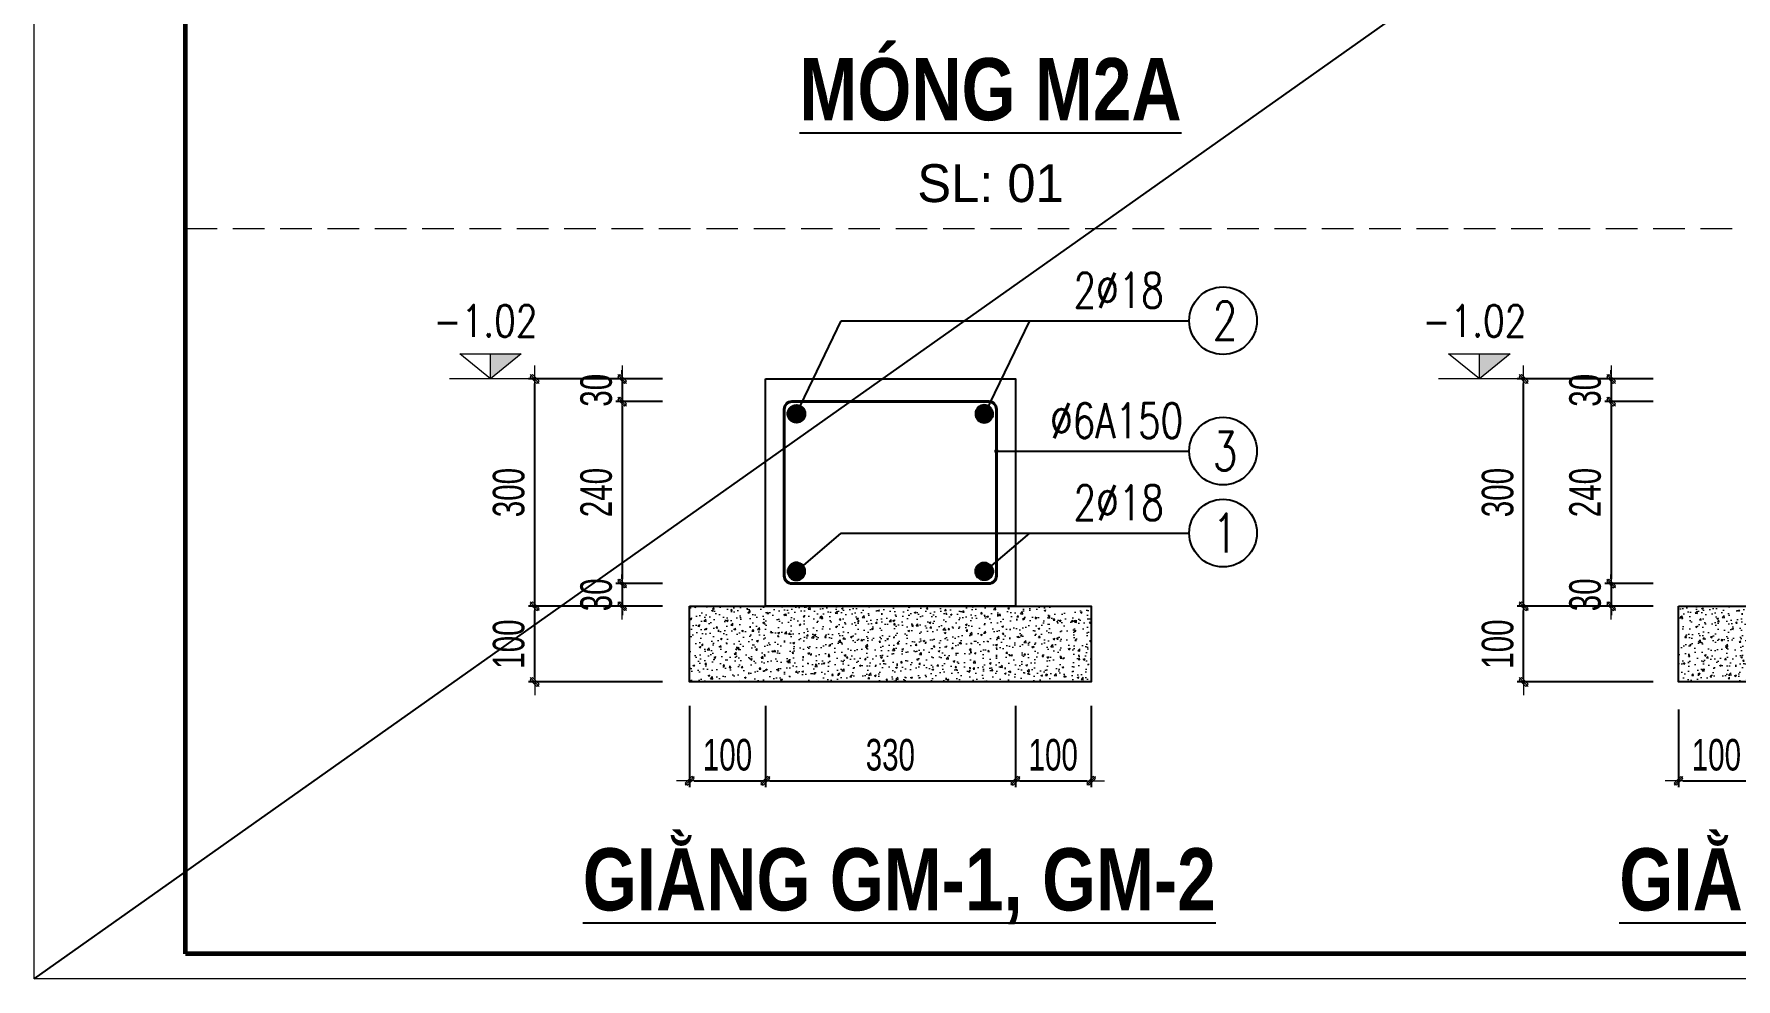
# Model space of a CAD drawing. Header units: millimetres. Extents: x -182770 to 489476, y -561170 to -280028.
# Drawn here: x -50050 to -43310, y -527439 to -523697 of the extents above; entities that cross this region are included whole.
import ezdxf
from ezdxf.enums import TextEntityAlignment as Align

# ---------------------------------------------------------------- set-up
doc = ezdxf.new("R2010")
doc.units = ezdxf.units.MM
doc.header["$MEASUREMENT"] = 0
doc.header["$PDMODE"] = 32
doc.linetypes.add('HIDDEN', pattern=[0.375, 0.25, -0.125])
doc.layers.get('Defpoints').update_dxf_attribs({"color": 1})
doc.layers.add('KCS_Plotter', color=11, linetype='Continuous', plot=False)
for name, color, linetype, lineweight in [('Khungten_LCDI', 7, 'Continuous', 5), ('LC Dim', 8, 'Continuous', 18), ('LC Hatch', 252, 'Continuous', 9), ('LC MANH DUT', 35, 'HIDDEN', 5), ('LC Net dam2', 6, 'Continuous', 40), ('LC Net dam3', 1, 'Continuous', 60), ('LC Net thay', 63, 'Continuous', 25), ('LC Text1', 3, 'Continuous', 20), ('LC Text2', 7, 'Continuous', 25)]:
    doc.layers.add(name, color=color, linetype=linetype, lineweight=lineweight)
doc.styles.add('HOATBIF', font='hoatbif.shx', dxfattribs={"width": 0.7})
doc.styles.add('Khungten', font='VHAVAN.TTF', dxfattribs={"width": 0.9, "height": 5000})
doc.styles.add('LC 1', font='VHAVANB.TTF')
doc.styles.add('LC 3', font='vnsimli.shx', dxfattribs={"width": 0.75})
doc.styles.add('LC3', font='VHARIALB.TTF', dxfattribs={"width": 0.8})
doc.styles.add('T1', font='Vnsimli.shx', dxfattribs={"width": 0.8})
doc.styles.add('Title', font='VHBLACK.TTF', dxfattribs={"width": 0.8})
doc.dimstyles.new('1-100(1-50)', dxfattribs={"dimscale": 50, "dimtxt": 2.5, "dimasz": 0.35, "dimexe": 0.5, "dimexo": 0, "dimgap": 0.8, "dimtad": 1, "dimdec": 0, "dimzin": 0, "dimdsep": 46, "dimtxsty": 'HOATBIF', "dimblk1": 'DOT', "dimblk2": 'DOT', "dimsah": 1, "dimcen": -1, "dimdle": 1, "dimclrd": 256, "dimclre": 256, "dimclrt": 4, "dimadec": 3, "dimazin": 2, "dimtfac": 0.333333, "dimtdec": 0, "dimtix": 1, "dimtmove": 2, "dimatfit": 3, "dimldrblk": 'DOT', "dimfxl": 1, "dimtvp": 0.833333, "dimtolj": 1, "dimtzin": 0, "dimarcsym": 0})

# ---------------------------------------------------------------- blocks, each defined once
blk = doc.blocks.new('DOT')
at = {"layer": 'LC Dim'}
blk.add_line((-3, 0), (3, 0), dxfattribs=at)
at = {"layer": 'LC Dim', "color": 4}
blk.add_line((-1, -1), (1, 1), dxfattribs=at)
blk.add_lwpolyline([(0.5, 1), (-1, -0.5), (-0.5, -1), (1, 0.5)], close=True, dxfattribs=at)
blk = doc.blocks.new('*D685')
at = {"layer": 'Defpoints', "color": 0, "ltscale": 2, "transparency": 16777216}
for p in [(-43537, -526371.4), (-43237, -526371.4), (-43237, -526654.3)]:
    blk.add_point(p, dxfattribs=at)
at = {"layer": 'LC Dim', "lineweight": -2, "ltscale": 2, "transparency": 16777216}
for p, q in [((-43537, -526371.4), (-43537, -526679.3)), ((-43237, -526371.4), (-43237, -526679.3)), ((-43519.5, -526654.3), (-43254.5, -526654.3))]:
    blk.add_line(p, q, dxfattribs=at)
at = {"layer": 'LC Dim', "lineweight": -2, "ltscale": 2, "transparency": 16777216, "xscale": 17.5, "yscale": 17.5, "zscale": 17.5, "rotation": 180}
blk.add_blockref('DOT', (-43537, -526654.3), dxfattribs=at)
at = {"layer": 'LC Dim', "lineweight": -2, "ltscale": 2, "transparency": 16777216, "xscale": 17.5, "yscale": 17.5, "zscale": 17.5}
blk.add_blockref('DOT', (-43237, -526654.3), dxfattribs=at)
at = {"layer": 'LC Dim', "color": 4, "ltscale": 2, "transparency": 16777216, "insert": (-43387, -526551.8), "char_height": 125, "attachment_point": 5, "style": 'HOATBIF'}
blk.add_mtext('\\A1;100', dxfattribs=at)
blk = doc.blocks.new('_Dot')
at = {"color": 0, "linetype": 'ByBlock', "lineweight": -2}
blk.add_line((-0.5, 0), (-1, 0), dxfattribs=at)
at = {"color": 0, "linetype": 'ByBlock', "const_width": 0.5}
blk.add_lwpolyline([(-0.25, 0, 1), (0.25, 0, 1)], format="xyb", close=True, dxfattribs=at)
blk = doc.blocks.new('*D688')
at = {"layer": 'Defpoints', "color": 0, "ltscale": 2, "transparency": 16777216}
for p in [(-44150.4, -525962.9), (-43636.8, -525962.9), (-43636.8, -526262.9)]:
    blk.add_point(p, dxfattribs=at)
at = {"layer": 'LC Dim', "lineweight": -2, "ltscale": 2, "transparency": 16777216}
for p, q in [((-43636.8, -525962.9), (-44175.4, -525962.9)), ((-44150.4, -526245.4), (-44150.4, -525980.4)), ((-43636.8, -526262.9), (-44175.4, -526262.9))]:
    blk.add_line(p, q, dxfattribs=at)
at = {"layer": 'LC Dim', "lineweight": -2, "ltscale": 2, "transparency": 16777216, "xscale": 17.5, "yscale": 17.5, "zscale": 17.5}
for p, rotation in [((-44150.4, -525962.9), 90), ((-44150.4, -526262.9), 270)]:
    blk.add_blockref('DOT', p, dxfattribs=dict(at, rotation=rotation))
at = {"layer": 'LC Dim', "color": 4, "ltscale": 2, "transparency": 16777216, "insert": (-44252.9, -526112.9), "char_height": 125, "attachment_point": 5, "rotation": 90, "style": 'HOATBIF'}
blk.add_mtext('\\A1;100', dxfattribs=at)
blk = doc.blocks.new('*D689')
at = {"layer": 'Defpoints', "color": 0, "ltscale": 2, "transparency": 16777216}
for p in [(-44150.4, -525062.9), (-43636.8, -525062.9), (-43636.8, -525962.9)]:
    blk.add_point(p, dxfattribs=at)
at = {"layer": 'LC Dim', "lineweight": -2, "ltscale": 2, "transparency": 16777216}
for p, q in [((-43636.8, -525062.9), (-44175.4, -525062.9)), ((-44150.4, -525945.4), (-44150.4, -525080.4)), ((-43636.8, -525962.9), (-44175.4, -525962.9))]:
    blk.add_line(p, q, dxfattribs=at)
at = {"layer": 'LC Dim', "lineweight": -2, "ltscale": 2, "transparency": 16777216, "xscale": 17.5, "yscale": 17.5, "zscale": 17.5}
for p, rotation in [((-44150.4, -525062.9), 90), ((-44150.4, -525962.9), 270)]:
    blk.add_blockref('DOT', p, dxfattribs=dict(at, rotation=rotation))
at = {"layer": 'LC Dim', "color": 4, "ltscale": 2, "transparency": 16777216, "insert": (-44252.9, -525512.9), "char_height": 125, "attachment_point": 5, "rotation": 90, "style": 'HOATBIF'}
blk.add_mtext('\\A1;300', dxfattribs=at)
blk = doc.blocks.new('*D690')
at = {"layer": 'Defpoints', "color": 0, "ltscale": 2, "transparency": 16777216}
for p in [(-43636.8, -525062.9), (-43804, -525152.9), (-43636.8, -525152.9)]:
    blk.add_point(p, dxfattribs=at)
at = {"layer": 'LC Dim', "lineweight": -2, "ltscale": 2, "transparency": 16777216}
for p, q in [((-43804, -525045.4), (-43804, -525027.9)), ((-43636.8, -525062.9), (-43829, -525062.9)), ((-43804, -525062.9), (-43804, -525152.9)), ((-43636.8, -525152.9), (-43829, -525152.9)), ((-43804, -525170.4), (-43804, -525187.9))]:
    blk.add_line(p, q, dxfattribs=at)
at = {"layer": 'LC Dim', "lineweight": -2, "ltscale": 2, "transparency": 16777216, "xscale": 17.5, "yscale": 17.5, "zscale": 17.5}
for p, rotation in [((-43804, -525062.9), 270), ((-43804, -525152.9), 90)]:
    blk.add_blockref('DOT', p, dxfattribs=dict(at, rotation=rotation))
at = {"layer": 'LC Dim', "color": 4, "ltscale": 2, "transparency": 16777216, "insert": (-43906.5, -525107.9), "char_height": 125, "attachment_point": 5, "rotation": 90, "style": 'HOATBIF'}
blk.add_mtext('\\A1;30', dxfattribs=at)
blk = doc.blocks.new('*D691')
at = {"layer": 'Defpoints', "color": 0, "ltscale": 2, "transparency": 16777216}
for p in [(-43636.8, -525152.9), (-43804, -525872.9), (-43636.8, -525872.9)]:
    blk.add_point(p, dxfattribs=at)
at = {"layer": 'LC Dim', "lineweight": -2, "ltscale": 2, "transparency": 16777216}
for p, q in [((-43636.8, -525152.9), (-43829, -525152.9)), ((-43804, -525170.4), (-43804, -525855.4)), ((-43636.8, -525872.9), (-43829, -525872.9))]:
    blk.add_line(p, q, dxfattribs=at)
at = {"layer": 'LC Dim', "lineweight": -2, "ltscale": 2, "transparency": 16777216, "xscale": 17.5, "yscale": 17.5, "zscale": 17.5}
for p, rotation in [((-43804, -525152.9), 90), ((-43804, -525872.9), 270)]:
    blk.add_blockref('DOT', p, dxfattribs=dict(at, rotation=rotation))
at = {"layer": 'LC Dim', "color": 4, "ltscale": 2, "transparency": 16777216, "insert": (-43906.5, -525512.9), "char_height": 125, "attachment_point": 5, "rotation": 90, "style": 'HOATBIF'}
blk.add_mtext('\\A1;240', dxfattribs=at)
blk = doc.blocks.new('*D692')
at = {"layer": 'Defpoints', "color": 0, "ltscale": 2, "transparency": 16777216}
for p in [(-43636.8, -525872.9), (-43804, -525962.9), (-43636.8, -525962.9)]:
    blk.add_point(p, dxfattribs=at)
at = {"layer": 'LC Dim', "lineweight": -2, "ltscale": 2, "transparency": 16777216}
for p, q in [((-43804, -525855.4), (-43804, -525837.9)), ((-43636.8, -525872.9), (-43829, -525872.9)), ((-43804, -525872.9), (-43804, -525962.9)), ((-43636.8, -525962.9), (-43829, -525962.9)), ((-43804, -525980.4), (-43804, -525997.9))]:
    blk.add_line(p, q, dxfattribs=at)
at = {"layer": 'LC Dim', "lineweight": -2, "ltscale": 2, "transparency": 16777216, "xscale": 17.5, "yscale": 17.5, "zscale": 17.5}
for p, rotation in [((-43804, -525872.9), 270), ((-43804, -525962.9), 90)]:
    blk.add_blockref('DOT', p, dxfattribs=dict(at, rotation=rotation))
at = {"layer": 'LC Dim', "color": 4, "ltscale": 2, "transparency": 16777216, "insert": (-43906.5, -525917.9), "char_height": 125, "attachment_point": 5, "rotation": 90, "style": 'HOATBIF'}
blk.add_mtext('\\A1;30', dxfattribs=at)
blk = doc.blocks.new('TIEUDE1')
at = {"layer": 'LC Text2', "color": 7, "style": 'LC 1'}
blk.add_attdef('TIªU§Ò', text='', height=5, dxfattribs=at).set_placement((0, 0), align=Align.BOTTOM_CENTER)
blk.add_attdef('TL', text='', height=3, dxfattribs=at).set_placement((0, -2), align=Align.TOP_CENTER)
blk = doc.blocks.new('Caodo1')
at = {"layer": 'LC Text1'}
blk.add_hatch(color=4, dxfattribs=at).paths.add_polyline_path([(0, 200), (0, 0), (243, 200)])
at = {"layer": 'LC Text1', "color": 4}
for p, q in [((0, 0), (0, 200)), ((324, 0), (-324, 0))]:
    blk.add_line(p, q, dxfattribs=at)
blk.add_lwpolyline([(-243, 200), (243, 200), (0, 0), (0, 0)], close=True, dxfattribs=at)
at = {"layer": 'LC Text1', "color": 4, "style": 'T1', "width": 0.8}
blk.add_attdef('%%P0,00', text='', height=250, dxfattribs=at).set_placement((-39, 460), align=Align.MIDDLE_CENTER)
blk = doc.blocks.new('theptron1')
at = {"layer": 'LC Net dam3'}
for p, q in [((-0.5, 0), (0.5, 0)), ((-0.35, 0.35), (0.35, -0.35)), ((0.35, 0.35), (-0.35, -0.35)), ((0, 0.5), (0, -0.5))]:
    blk.add_line(p, q, dxfattribs=at)
blk.add_circle((0, 0), 0.5, dxfattribs=at)
blk = doc.blocks.new('*D659')
at = {"layer": 'Defpoints', "color": 0, "ltscale": 2, "transparency": 16777216}
for p in [(-47453.4, -526357.4), (-47153.4, -526357.4), (-47153.4, -526654.3)]:
    blk.add_point(p, dxfattribs=at)
at = {"layer": 'LC Dim', "lineweight": -2, "ltscale": 2, "transparency": 16777216}
for p, q in [((-47453.4, -526357.4), (-47453.4, -526679.3)), ((-47153.4, -526357.4), (-47153.4, -526679.3)), ((-47435.9, -526654.3), (-47170.9, -526654.3))]:
    blk.add_line(p, q, dxfattribs=at)
at = {"layer": 'LC Dim', "lineweight": -2, "ltscale": 2, "transparency": 16777216, "xscale": 17.5, "yscale": 17.5, "zscale": 17.5, "rotation": 180}
blk.add_blockref('DOT', (-47453.4, -526654.3), dxfattribs=at)
at = {"layer": 'LC Dim', "lineweight": -2, "ltscale": 2, "transparency": 16777216, "xscale": 17.5, "yscale": 17.5, "zscale": 17.5}
blk.add_blockref('DOT', (-47153.4, -526654.3), dxfattribs=at)
at = {"layer": 'LC Dim', "color": 4, "ltscale": 2, "transparency": 16777216, "insert": (-47303.4, -526551.8), "char_height": 125, "attachment_point": 5, "style": 'HOATBIF'}
blk.add_mtext('\\A1;100', dxfattribs=at)
blk = doc.blocks.new('*D660')
at = {"layer": 'Defpoints', "color": 0, "ltscale": 2, "transparency": 16777216}
for p in [(-47153.4, -526357.4), (-46163.4, -526357.4), (-46163.4, -526654.3)]:
    blk.add_point(p, dxfattribs=at)
at = {"layer": 'LC Dim', "lineweight": -2, "ltscale": 2, "transparency": 16777216}
for p, q in [((-47153.4, -526357.4), (-47153.4, -526679.3)), ((-46163.4, -526357.4), (-46163.4, -526679.3)), ((-47135.9, -526654.3), (-46180.9, -526654.3))]:
    blk.add_line(p, q, dxfattribs=at)
at = {"layer": 'LC Dim', "lineweight": -2, "ltscale": 2, "transparency": 16777216, "xscale": 17.5, "yscale": 17.5, "zscale": 17.5, "rotation": 180}
blk.add_blockref('DOT', (-47153.4, -526654.3), dxfattribs=at)
at = {"layer": 'LC Dim', "lineweight": -2, "ltscale": 2, "transparency": 16777216, "xscale": 17.5, "yscale": 17.5, "zscale": 17.5}
blk.add_blockref('DOT', (-46163.4, -526654.3), dxfattribs=at)
at = {"layer": 'LC Dim', "color": 4, "ltscale": 2, "transparency": 16777216, "insert": (-46658.4, -526551.8), "char_height": 125, "attachment_point": 5, "style": 'HOATBIF'}
blk.add_mtext('\\A1;330', dxfattribs=at)
blk = doc.blocks.new('*D661')
at = {"layer": 'Defpoints', "color": 0, "ltscale": 2, "transparency": 16777216}
for p in [(-46163.4, -526357.4), (-45863.4, -526357.4), (-45863.4, -526654.3)]:
    blk.add_point(p, dxfattribs=at)
at = {"layer": 'LC Dim', "lineweight": -2, "ltscale": 2, "transparency": 16777216}
for p, q in [((-46163.4, -526357.4), (-46163.4, -526679.3)), ((-45863.4, -526357.4), (-45863.4, -526679.3)), ((-46145.9, -526654.3), (-45880.9, -526654.3))]:
    blk.add_line(p, q, dxfattribs=at)
at = {"layer": 'LC Dim', "lineweight": -2, "ltscale": 2, "transparency": 16777216, "xscale": 17.5, "yscale": 17.5, "zscale": 17.5, "rotation": 180}
blk.add_blockref('DOT', (-46163.4, -526654.3), dxfattribs=at)
at = {"layer": 'LC Dim', "lineweight": -2, "ltscale": 2, "transparency": 16777216, "xscale": 17.5, "yscale": 17.5, "zscale": 17.5}
blk.add_blockref('DOT', (-45863.4, -526654.3), dxfattribs=at)
at = {"layer": 'LC Dim', "color": 4, "ltscale": 2, "transparency": 16777216, "insert": (-46013.4, -526551.8), "char_height": 125, "attachment_point": 5, "style": 'HOATBIF'}
blk.add_mtext('\\A1;100', dxfattribs=at)
blk = doc.blocks.new('*D662')
at = {"layer": 'Defpoints', "color": 0, "ltscale": 2, "transparency": 16777216}
for p in [(-48066.9, -525962.9), (-47560.3, -525962.9), (-47560.3, -526262.9)]:
    blk.add_point(p, dxfattribs=at)
at = {"layer": 'LC Dim', "lineweight": -2, "ltscale": 2, "transparency": 16777216}
for p, q in [((-47560.3, -525962.9), (-48091.9, -525962.9)), ((-48066.9, -526245.4), (-48066.9, -525980.4)), ((-47560.3, -526262.9), (-48091.9, -526262.9))]:
    blk.add_line(p, q, dxfattribs=at)
at = {"layer": 'LC Dim', "lineweight": -2, "ltscale": 2, "transparency": 16777216, "xscale": 17.5, "yscale": 17.5, "zscale": 17.5}
for p, rotation in [((-48066.9, -525962.9), 90), ((-48066.9, -526262.9), 270)]:
    blk.add_blockref('DOT', p, dxfattribs=dict(at, rotation=rotation))
at = {"layer": 'LC Dim', "color": 4, "ltscale": 2, "transparency": 16777216, "insert": (-48169.4, -526112.9), "char_height": 125, "attachment_point": 5, "rotation": 90, "style": 'HOATBIF'}
blk.add_mtext('\\A1;100', dxfattribs=at)
blk = doc.blocks.new('*D663')
at = {"layer": 'Defpoints', "color": 0, "ltscale": 2, "transparency": 16777216}
for p in [(-48066.9, -525062.9), (-47560.3, -525062.9), (-47560.3, -525962.9)]:
    blk.add_point(p, dxfattribs=at)
at = {"layer": 'LC Dim', "lineweight": -2, "ltscale": 2, "transparency": 16777216}
for p, q in [((-47560.3, -525062.9), (-48091.9, -525062.9)), ((-48066.9, -525945.4), (-48066.9, -525080.4)), ((-47560.3, -525962.9), (-48091.9, -525962.9))]:
    blk.add_line(p, q, dxfattribs=at)
at = {"layer": 'LC Dim', "lineweight": -2, "ltscale": 2, "transparency": 16777216, "xscale": 17.5, "yscale": 17.5, "zscale": 17.5}
for p, rotation in [((-48066.9, -525062.9), 90), ((-48066.9, -525962.9), 270)]:
    blk.add_blockref('DOT', p, dxfattribs=dict(at, rotation=rotation))
at = {"layer": 'LC Dim', "color": 4, "ltscale": 2, "transparency": 16777216, "insert": (-48169.4, -525512.9), "char_height": 125, "attachment_point": 5, "rotation": 90, "style": 'HOATBIF'}
blk.add_mtext('\\A1;300', dxfattribs=at)
blk = doc.blocks.new('*D664')
at = {"layer": 'Defpoints', "color": 0, "ltscale": 2, "transparency": 16777216}
for p in [(-47560.3, -525062.9), (-47720.4, -525152.9), (-47560.3, -525152.9)]:
    blk.add_point(p, dxfattribs=at)
at = {"layer": 'LC Dim', "lineweight": -2, "ltscale": 2, "transparency": 16777216}
for p, q in [((-47720.4, -525045.4), (-47720.4, -525027.9)), ((-47560.3, -525062.9), (-47745.4, -525062.9)), ((-47720.4, -525062.9), (-47720.4, -525152.9)), ((-47560.3, -525152.9), (-47745.4, -525152.9)), ((-47720.4, -525170.4), (-47720.4, -525187.9))]:
    blk.add_line(p, q, dxfattribs=at)
at = {"layer": 'LC Dim', "lineweight": -2, "ltscale": 2, "transparency": 16777216, "xscale": 17.5, "yscale": 17.5, "zscale": 17.5}
for p, rotation in [((-47720.4, -525062.9), 270), ((-47720.4, -525152.9), 90)]:
    blk.add_blockref('DOT', p, dxfattribs=dict(at, rotation=rotation))
at = {"layer": 'LC Dim', "color": 4, "ltscale": 2, "transparency": 16777216, "insert": (-47822.9, -525107.9), "char_height": 125, "attachment_point": 5, "rotation": 90, "style": 'HOATBIF'}
blk.add_mtext('\\A1;30', dxfattribs=at)
blk = doc.blocks.new('*D665')
at = {"layer": 'Defpoints', "color": 0, "ltscale": 2, "transparency": 16777216}
for p in [(-47560.3, -525152.9), (-47720.4, -525872.9), (-47560.3, -525872.9)]:
    blk.add_point(p, dxfattribs=at)
at = {"layer": 'LC Dim', "lineweight": -2, "ltscale": 2, "transparency": 16777216}
for p, q in [((-47560.3, -525152.9), (-47745.4, -525152.9)), ((-47720.4, -525170.4), (-47720.4, -525855.4)), ((-47560.3, -525872.9), (-47745.4, -525872.9))]:
    blk.add_line(p, q, dxfattribs=at)
at = {"layer": 'LC Dim', "lineweight": -2, "ltscale": 2, "transparency": 16777216, "xscale": 17.5, "yscale": 17.5, "zscale": 17.5}
for p, rotation in [((-47720.4, -525152.9), 90), ((-47720.4, -525872.9), 270)]:
    blk.add_blockref('DOT', p, dxfattribs=dict(at, rotation=rotation))
at = {"layer": 'LC Dim', "color": 4, "ltscale": 2, "transparency": 16777216, "insert": (-47822.9, -525512.9), "char_height": 125, "attachment_point": 5, "rotation": 90, "style": 'HOATBIF'}
blk.add_mtext('\\A1;240', dxfattribs=at)
blk = doc.blocks.new('*D666')
at = {"layer": 'Defpoints', "color": 0, "ltscale": 2, "transparency": 16777216}
for p in [(-47560.3, -525872.9), (-47720.4, -525962.9), (-47560.3, -525962.9)]:
    blk.add_point(p, dxfattribs=at)
at = {"layer": 'LC Dim', "lineweight": -2, "ltscale": 2, "transparency": 16777216}
for p, q in [((-47720.4, -525855.4), (-47720.4, -525837.9)), ((-47560.3, -525872.9), (-47745.4, -525872.9)), ((-47720.4, -525872.9), (-47720.4, -525962.9)), ((-47560.3, -525962.9), (-47745.4, -525962.9)), ((-47720.4, -525980.4), (-47720.4, -525997.9))]:
    blk.add_line(p, q, dxfattribs=at)
at = {"layer": 'LC Dim', "lineweight": -2, "ltscale": 2, "transparency": 16777216, "xscale": 17.5, "yscale": 17.5, "zscale": 17.5}
for p, rotation in [((-47720.4, -525872.9), 270), ((-47720.4, -525962.9), 90)]:
    blk.add_blockref('DOT', p, dxfattribs=dict(at, rotation=rotation))
at = {"layer": 'LC Dim', "color": 4, "ltscale": 2, "transparency": 16777216, "insert": (-47822.9, -525917.9), "char_height": 125, "attachment_point": 5, "rotation": 90, "style": 'HOATBIF'}
blk.add_mtext('\\A1;30', dxfattribs=at)
blk = doc.blocks.new('lcdi fix')
at = {"layer": 'Defpoints', "lineweight": 0}
blk.add_lwpolyline([(-1200, -14850), (-1200, 14850), (40800, 14850), (40800, -14850)], close=True, dxfattribs=at)
at = {"layer": 'Khungten_LCDI', "color": 5, "lineweight": 60}
blk.add_lwpolyline([(0, -14650), (0, 14650), (40600, 14650), (40600, -14650)], close=True, dxfattribs=at)
at = {"color": 7, "style": 'Khungten', "width": 0.8}
for tag, p in [('REVISION', (39499, -10746)), ('NGAYHT', (39546, -11609))]:
    blk.add_attdef(tag, text='', height=200, dxfattribs=at).set_placement(p, align=Align.CENTER)
at = {"layer": 'LC Text1', "color": 3, "style": 'LC 1', "width": 1.834006}
for tag, p, p2 in [('TENBANVE1', (36913, -8886), (40339, -8886)), ('TENBANVE2', (36913, -9562), (40339, -9562))]:
    blk.add_attdef(tag, text='', height=250, dxfattribs=at).set_placement(p, p2, align=Align.FIT)
at = {"layer": 'LC Text1', "style": 'Title', "width": 0.7}
blk.add_attdef('SOBANVE', text='', height=250, dxfattribs=at).set_placement((39562, -13896), align=Align.CENTER)

msp = doc.modelspace()

# ---------------------------------------------------------------- hatches: boundary and pattern name
at = {"layer": 'LC Hatch'}
h = msp.add_hatch(dxfattribs=at)
h.set_pattern_fill('AR-CONC', color=256, scale=10)
h.set_pattern_definition([(50, (-220499.62, -601926.537), (71.726018, -6.275213), [7.5, -82.5]), (355, (-220499.62, -601926.54), (-13.875133, 75.219213), [6, -66]), (100.4514, (-220493.64, -601927.06), (57.850938, 68.943954), [6.37402, -70.11421]), (46.1842, (-220499.62, -601906.54), (106.724105, -16.5519), [11.25, -123.75]), (96.6356, (-220490.72, -601907.92), (93.46627, 97.411787), [9.56103, -105.1713]), (351.1842, (-220499.62, -601906.54), (93.466195, 97.41186), [9, -99]), (21, (-220489.62, -601911.537), (59.690705, -40.261889), [7.5, -82.5]), (326, (-220489.62, -601911.54), (24.331533, 72.515005), [6, -66]), (71.4514, (-220484.644, -601914.89), (84.022263, 32.25305), [6.37402, -70.11421]), (37.5, (-220499.618, -601926.537), (1.2159855, 33.2893854), [0, -65.2, 0, -67, 0, -66.25]), (7.5, (-220499.62, -601926.537), (26.306954, 39.441171), [0, -38.2, 0, -63.7, 0, -25.25]), (327.5, (-220521.918, -601926.537), (53.3822436, -2.255487), [0, -25, 0, -78, 0, -103.5]), (317.5, (-220531.92, -601926.537), (58.318617, 10.010498), [0, -32.5, 0, -51.8, 0, -73.5])])
h.paths.add_polyline_path([(-45863.4, -526262.9), (-45863.4, -525962.9), (-47453.4, -525962.9), (-47453.4, -526262.9)])
h = msp.add_hatch(dxfattribs=at)
h.set_pattern_fill('AR-CONC', color=256, scale=10)
h.set_pattern_definition([(50, (-217093.2, -601926.537), (71.726018, -6.275213), [7.5, -82.5]), (355, (-217093.2, -601926.54), (-13.875133, 75.219213), [6, -66]), (100.4514, (-217087.22, -601927.06), (57.850938, 68.943954), [6.37402, -70.11421]), (46.1842, (-217093.2, -601906.54), (106.724105, -16.5519), [11.25, -123.75]), (96.6356, (-217084.3, -601907.92), (93.46627, 97.411787), [9.56103, -105.1713]), (351.1842, (-217093.2, -601906.54), (93.466195, 97.41186), [9, -99]), (21, (-217083.2, -601911.537), (59.690705, -40.261889), [7.5, -82.5]), (326, (-217083.2, -601911.54), (24.331533, 72.515005), [6, -66]), (71.4514, (-217078.224, -601914.89), (84.022263, 32.25305), [6.37402, -70.11421]), (37.5, (-217093.198, -601926.537), (1.2159855, 33.2893854), [0, -65.2, 0, -67, 0, -66.25]), (7.5, (-217093.2, -601926.537), (26.306954, 39.441171), [0, -38.2, 0, -63.7, 0, -25.25]), (327.5, (-217115.498, -601926.537), (53.3822436, -2.255487), [0, -25, 0, -78, 0, -103.5]), (317.5, (-217125.5, -601926.537), (58.318617, 10.010498), [0, -32.5, 0, -51.8, 0, -73.5])])
h.paths.add_polyline_path([(-42277, -526262.9), (-42277, -525962.9), (-43537, -525962.9), (-43537, -526262.9)])

# ---------------------------------------------------------------- linework, layer by layer
at = {"layer": 'KCS_Plotter', "ltscale": 250}
msp.add_line((-50049.6, -527438.8), (-29049.6, -512588.8), dxfattribs=at)
at = {"layer": 'LC MANH DUT', "ltscale": 500}
msp.add_line((-49449.6, -524467.4), (-40688.3, -524467.4), dxfattribs=at)
at = {"layer": 'LC Net dam2'}
msp.add_lwpolyline([(-47078.4, -525842.9), (-47078.4, -525182.9, -0.414214), (-47048.4, -525152.9), (-46268.4, -525152.9, -0.414214), (-46238.4, -525182.9), (-46238.4, -525842.9, -0.414214), (-46268.4, -525872.9), (-47048.4, -525872.9, -0.414214)], format="xyb", close=True, dxfattribs=at)
at = {"layer": 'LC Net thay'}
for points in [[(-47153.4, -525062.9), (-46163.4, -525062.9), (-46163.4, -525962.9), (-47153.4, -525962.9)], [(-47453.4, -525962.9), (-45863.4, -525962.9), (-45863.4, -526262.9), (-47453.4, -526262.9)], [(-43537, -525962.9), (-42277, -525962.9), (-42277, -526262.9), (-43537, -526262.9)]]:
    msp.add_lwpolyline(points, close=True, dxfattribs=at)
at = {"layer": 'LC Text2', "ltscale": 100}
for centre in [(-45340.6, -524832.3), (-45340.6, -525348.7), (-45340.6, -525673.4)]:
    msp.add_circle(centre, 133.8, dxfattribs=at)

# ---------------------------------------------------------------- block references
at = {"layer": 'LC Dim'}
for p, xscale, yscale, zscale in [((-47030.4, -525200.9), 59.9999999997404, 59.9999999997404, 59.9999999997404), ((-46286.4, -525200.9), -59.9999999997404, 59.99999999969209, 59.99999999965753)]:
    msp.add_blockref('theptron1', p, dxfattribs=dict(at, xscale=xscale, yscale=yscale, zscale=zscale))
at = {"layer": 'LC Dim', "rotation": 180}
for p, xscale, yscale, zscale in [((-47030.4, -525824.9), -59.9999999997404, 59.99999999969209, 59.99999999965753), ((-46286.4, -525824.9), 59.9999999997404, 59.9999999997404, 59.9999999997404)]:
    msp.add_blockref('theptron1', p, dxfattribs=dict(at, xscale=xscale, yscale=yscale, zscale=zscale))
at = {"layer": 'LC Net thay', "xscale": 0.5000000000000013, "yscale": 0.5000000000000013, "zscale": 0.5000000000000013}
msp.add_blockref('lcdi fix', (-49449.6, -520013.8), dxfattribs=at)
at = {"layer": 'LC Text1'}
ref = msp.add_blockref('Caodo1', (-48242.3, -525062.9), dxfattribs=dict(at, xscale=0.5, yscale=0.5, zscale=0.5))
ref.add_attrib('%%P0,00', '-1.02', dxfattribs={"layer": 'LC Text2', "height": 125, "rotation": 0, "style": 'T1', "width": 0.8}).set_placement((-48261.8, -524833.1), align=Align.MIDDLE_CENTER)
ref = msp.add_blockref('Caodo1', (-44325.8, -525062.9), dxfattribs=dict(at, xscale=0.5, yscale=0.5, zscale=0.5))
ref.add_attrib('%%P0,00', '-1.02', dxfattribs={"layer": 'LC Text2', "height": 125, "rotation": 0, "style": 'T1', "width": 0.8}).set_placement((-44345.4, -524833.1), align=Align.MIDDLE_CENTER)
at = {"layer": 'LC Text2'}
ref = msp.add_blockref('TIEUDE1', (-46261.7, -524112.7), dxfattribs=dict(at, xscale=50.00000000009664, yscale=50.00000000009664, zscale=50.00000000009664))
ref.add_attrib('TIªU§Ò', '%%Umãng m2A', dxfattribs={"color": 7, "height": 246.221, "style": 'LC3', "width": 0.8}).set_placement((-46261.7, -524112.7), align=Align.BOTTOM_CENTER)
ref.add_attrib('TL', 'sl: 01', dxfattribs={"color": 7, "height": 150, "style": 'LC 1'}).set_placement((-46261.7, -524212.7), align=Align.TOP_CENTER)
ref = msp.add_blockref('TIEUDE1', (-46623, -527241.4), dxfattribs=dict(at, xscale=50.00000000009664, yscale=50.00000000009664, zscale=50.00000000009664))
ref.add_attrib('TIªU§Ò', '%%Ugi»ng gm-1, gm-2', dxfattribs={"color": 7, "height": 246.221, "style": 'LC3', "width": 0.8}).set_placement((-46623, -527241.4), align=Align.BOTTOM_CENTER)
ref = msp.add_blockref('TIEUDE1', (-42938.6, -527241.4), dxfattribs=dict(at, xscale=50.00000000009664, yscale=50.00000000009664, zscale=50.00000000009664))
ref.add_attrib('TIªU§Ò', '%%Ugi»ng gm-3', dxfattribs={"color": 7, "height": 246.221, "style": 'LC3', "width": 0.8}).set_placement((-42938.6, -527241.4), align=Align.BOTTOM_CENTER)

# ---------------------------------------------------------------- texts
at = {"layer": 'LC Text2', "linetype": 'ByBlock', "style": 'LC 3', "width": 0.75}
for s, p in [('2%%C18', (-45932.6, -524781.4)), ('%%C6A150', (-46025.6, -525297.9)), ('2%%C18', (-45932.6, -525622.5))]:
    msp.add_text(s, height=138.89, dxfattribs=at).set_placement(p)
at = {"layer": 'LC Text2', "ltscale": 100, "style": 'LC 3', "width": 0.75}
for s, p in [('2', (-45333, -524832.3)), ('3', (-45333, -525348.7)), ('1', (-45333, -525673.4))]:
    msp.add_text(s, height=152.8, dxfattribs=at).set_placement(p, align=Align.MIDDLE_CENTER)

# ---------------------------------------------------------------- dimensions: what is measured, and where the dimension line sits
at = {"layer": 'LC Dim', "ltscale": 2}
for base, p1, p2, picture, middle in [((-48066.9, -525062.9), (-47560.3, -525962.9), (-47560.3, -525062.9), '*D663', (-48169.4, -525512.9)), ((-47720.4, -525152.9), (-47560.3, -525062.9), (-47560.3, -525152.9), '*D664', (-47822.9, -525107.9)), ((-44150.4, -525062.9), (-43636.8, -525962.9), (-43636.8, -525062.9), '*D689', (-44252.9, -525512.9)), ((-43804, -525152.9), (-43636.8, -525062.9), (-43636.8, -525152.9), '*D690', (-43906.5, -525107.9)), ((-47720.4, -525872.9), (-47560.3, -525152.9), (-47560.3, -525872.9), '*D665', (-47822.9, -525512.9)), ((-43804, -525872.9), (-43636.8, -525152.9), (-43636.8, -525872.9), '*D691', (-43906.5, -525512.9)), ((-47720.4, -525962.9), (-47560.3, -525872.9), (-47560.3, -525962.9), '*D666', (-47822.9, -525917.9)), ((-43804, -525962.9), (-43636.8, -525872.9), (-43636.8, -525962.9), '*D692', (-43906.5, -525917.9)), ((-48066.9, -525962.9), (-47560.3, -526262.9), (-47560.3, -525962.9), '*D662', (-48169.4, -526112.9)), ((-44150.4, -525962.9), (-43636.8, -526262.9), (-43636.8, -525962.9), '*D688', (-44252.9, -526112.9))]:
    dim = msp.add_linear_dim(base=base, p1=p1, p2=p2, angle=90, dimstyle='1-100(1-50)', override={"dimlfac": 0.333333}, dxfattribs=at)
    dim.commit()
    dim.dimension.update_dxf_attribs({"geometry": picture, "text_midpoint": middle})
for base, p1, p2, picture, middle in [((-47153.4, -526654.3), (-47453.4, -526357.4), (-47153.4, -526357.4), '*D659', (-47303.4, -526551.8)), ((-46163.4, -526654.3), (-47153.4, -526357.4), (-46163.4, -526357.4), '*D660', (-46658.4, -526551.8)), ((-45863.4, -526654.3), (-46163.4, -526357.4), (-45863.4, -526357.4), '*D661', (-46013.4, -526551.8)), ((-43237, -526654.3), (-43537, -526371.4), (-43237, -526371.4), '*D685', (-43387, -526551.8))]:
    dim = msp.add_linear_dim(base=base, p1=p1, p2=p2, dimstyle='1-100(1-50)', override={"dimlfac": 0.333333}, dxfattribs=at)
    dim.commit()
    dim.dimension.update_dxf_attribs({"geometry": picture, "text_midpoint": middle})

# ---------------------------------------------------------------- leaders
for points in [[(-47030.4, -525200.9), (-46853, -524832.3), (-45473.2, -524832.3)], [(-46284, -525200.9), (-46106.6, -524832.3), (-45473.2, -524832.3)], [(-46238.4, -525348.7), (-45474.4, -525348.7)], [(-47030.4, -525824.9), (-46853, -525673.4), (-45479.6, -525673.4)], [(-46284, -525824.9), (-46106.6, -525673.4), (-45479.6, -525673.4)]]:
    msp.add_leader(points, dimstyle='1-100(1-50)', override={"dimlfac": 0.333333}, dxfattribs=at)

doc.saveas('drawing.dxf')
